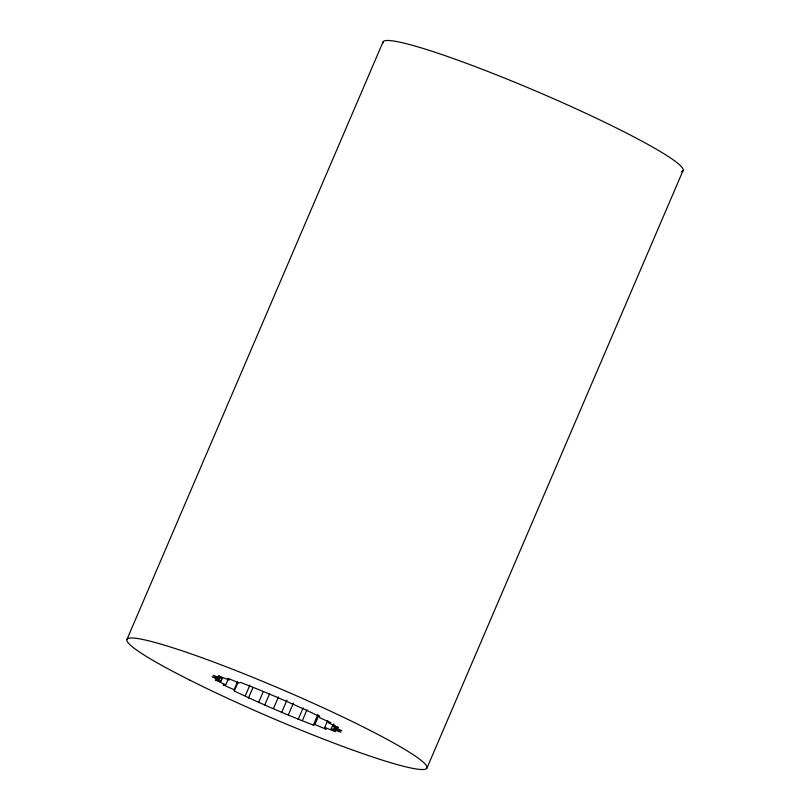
<?xml version="1.0" encoding="UTF-8"?>
<svg xmlns="http://www.w3.org/2000/svg" width="810" height="810" viewBox="0 0 810 810"><rect width="100%" height="100%" fill="white"/><g stroke="black" fill="none" stroke-linecap="round" stroke-linejoin="round"><path stroke-width="1.21" d="M126.886 639.586L382.978 42.08M228.218 679.033L225.737 684.825L215.45 679.975L220.867 681.21L222.355 677.737M327.685 720.525L324.709 727.461L326.076 729.253L314.918 724.535L313.349 725.082C286.558 714.734 260.192 703.394 234.303 691.021L234.11 689.725L237.573 681.625M234.303 691.021L237.765 682.921M245.389 695.577L249.855 685.169M248.468 698.058L252.923 687.649M258.835 701.997L263.291 691.588M264.576 705.469L269.527 693.907M273.507 708.527L278.458 696.964M281.526 712.78L286.973 700.053M288.411 714.734L293.362 703.171M298.161 719.462L303.112 707.899M302.535 720.201L306.99 709.793M313.349 725.082L317.814 714.673M314.918 724.535L318.877 715.291M324.709 727.461L335.431 731.673L331.25 728.767L333.234 724.14M335.077 726.064L334.084 728.372L341.84 730.782L333.031 726.297L334.024 723.988M427.022 767.921L683.113 170.414M225.737 684.825L223.044 684.855L234.11 689.725M333.031 726.297L338.438 727.532L328.151 722.682L330.855 722.652L319.788 717.781L319.596 716.486C293.706 704.113 267.33 692.773 240.54 682.425L238.98 682.972L227.833 678.253L229.19 680.046L218.467 675.834L222.649 678.74L213.091 675.307L219.804 679.134L212.058 676.725L220.867 681.21M331.25 728.767L340.808 732.199L334.084 728.372M382.988 43.112A163.215 15.076 23.2 0 1 542.325 93.828A163.215 15.076 23.2 0 1 681.362 171.72M190.107 680.279A163.215 15.076 23.2 0 0 426.435 768.7A163.215 15.076 23.2 0 0 214.316 662.286A163.215 15.076 23.2 0 0 190.107 680.279"/></g></svg>
